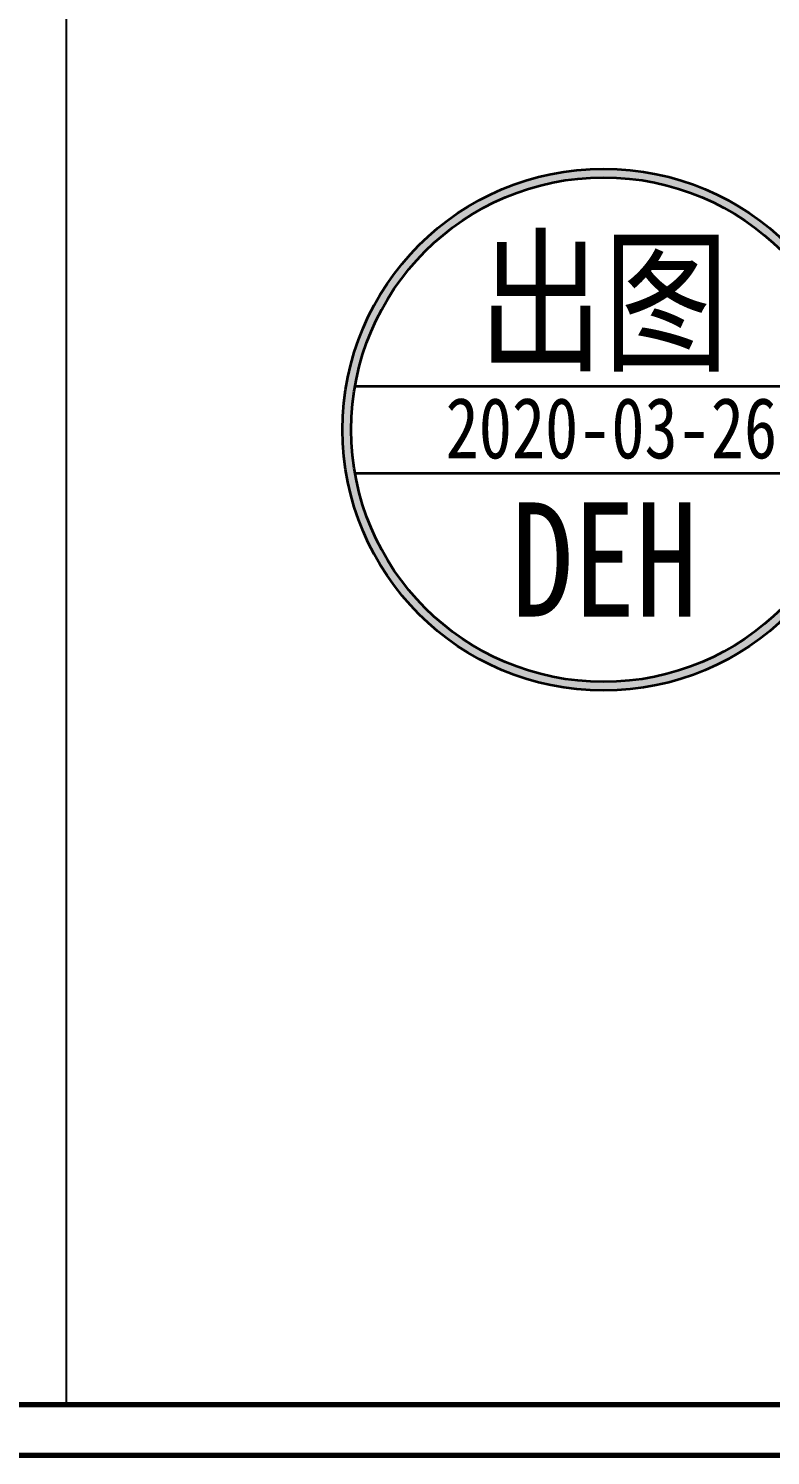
# Model space of a CAD drawing. Header units: millimetres. Extents: x 1333 to 104182, y -63211 to -5704.
# Drawn here: x 48102 to 48248.2, y -63211.3 to -62929.9 of the extents above; entities that cross this region are included whole.
import ezdxf
from ezdxf.enums import TextEntityAlignment as Align

# ---------------------------------------------------------------- set-up
doc = ezdxf.new("R2010")
doc.units = ezdxf.units.MM
doc.header["$LTSCALE"] = 0.5
doc.linetypes.add('DASHED', pattern=[15, 12, -3])
doc.layers.add('11', color=3, linetype='Continuous')
doc.layers.add('4虚线层', color=2, linetype='DASHED')
doc.layers.add('印章专用-出图', color=1, linetype='Continuous', lineweight=80)
doc.styles.add('国标', font='simfang.ttf', dxfattribs={"width": 0.8})

# ---------------------------------------------------------------- blocks, each defined once
blk = doc.blocks.new('出图章')
at = {"layer": '印章专用-出图'}
h = blk.add_hatch(color=256, dxfattribs=at)
h.paths.add_polyline_path([(-15, 0, 1), (15, 0, 1)])
h.paths.add_polyline_path([(14.5, 0, -1), (-14.5, 0, -1)], flags=16)
h.paths.add_polyline_path([(-7.314, -12.346), (7.412, -12.346), (7.412, -2.727), (-7.314, -2.727)], flags=8)
at = {"layer": '印章专用-出图', "lineweight": 35}
for p, q in [((-14.283, 2.5), (14.283, 2.5)), ((-14.283, -2.5), (14.283, -2.5))]:
    blk.add_line(p, q, dxfattribs=at)
for radius in [15, 14.5]:
    blk.add_circle((0, 0), radius, dxfattribs=at)
at = {"layer": '印章专用-出图', "color": 4, "style": '国标', "width": 0.8}
blk.add_text('DEH', height=6.5625, dxfattribs=at).set_placement((0.049, -10.743), align=Align.CENTER)
at = {"layer": '印章专用-出图', "color": 3, "style": '国标', "width": 0.8}
blk.add_attdef('出图', text='', height=6.6, dxfattribs=at).set_placement((0, 7.35), align=Align.MIDDLE_CENTER)
at = {"layer": '印章专用-出图', "color": 2, "style": '国标', "width": 0.8}
blk.add_attdef('XXXX.XX.XX', text='', height=3.5, dxfattribs=at).set_placement((0.447, 0.1), align=Align.MIDDLE_CENTER)
blk = doc.blocks.new('YZ-CT')
at = {"layer": '印章专用-出图'}
blk.add_blockref('出图章', (0.634, 0), dxfattribs=at).add_auto_attribs({'出图': '出图', 'XXXX.XX.XX': '2020-03-26'})

msp = doc.modelspace()

# ---------------------------------------------------------------- linework, layer by layer
at = {"color": 7, "lineweight": 70}
for p, q in [((48512.405, -63201.278), (47706.405, -63201.278)), ((48522.405, -63211.278), (47681.405, -63211.278))]:
    msp.add_line(p, q, dxfattribs=at)
at = {"layer": '11'}
msp.add_lwpolyline([(47681.405, -62617.278), (48522.405, -62617.278), (48522.405, -63211.278), (47681.405, -63211.278)], close=True, dxfattribs=at)
at = {"layer": '4虚线层', "color": 3, "linetype": 'ByBlock'}
msp.add_line((48109.405, -62627.278), (48109.405, -63201.278), dxfattribs=at)

# ---------------------------------------------------------------- block references
at = {"layer": '印章专用-出图', "xscale": 3.429999999993015, "yscale": 3.430000000007567, "zscale": 3.429999999999999}
msp.add_blockref('YZ-CT', (48213.148, -63009.032), dxfattribs=at)

doc.saveas('drawing.dxf')
